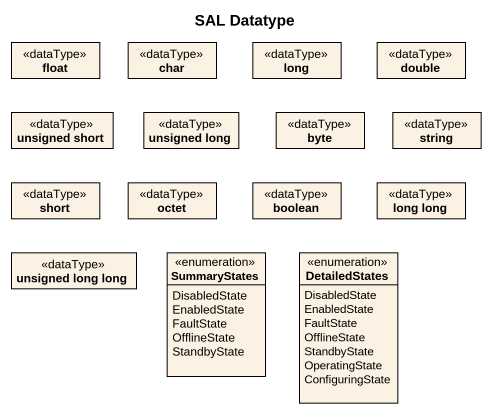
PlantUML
@startuml
title SAL Datatype
hide circle
hide empty members
class float <<dataType>>
class char <<dataType>>
class long <<dataType>>
class double <<dataType>>
class "unsigned short" as unsigned_short <<dataType>>
class "unsigned long" as unsigned_long <<dataType>>
class byte <<dataType>>
class string <<dataType>>
class short <<dataType>>
class octet <<dataType>>
class boolean <<dataType>>
class "long long" as long_long <<dataType>>
class "unsigned long long" as unsigned_long_long <<dataType>>
enum SummaryStates {
  DisabledState
  EnabledState
  FaultState
  OfflineState
  StandbyState
}
enum DetailedStates {
  DisabledState
  EnabledState
  FaultState
  OfflineState
  StandbyState
  OperatingState
  ConfiguringState
}
@enduml
